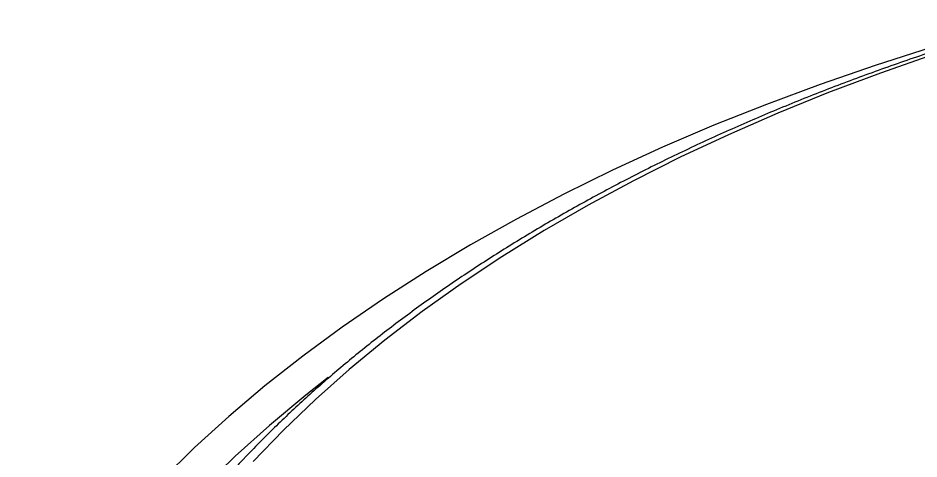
# Model space of a CAD drawing. Header units: millimetres. Extents: x 118006 to 124636, y -130611 to -125922.
# Drawn here: x 122297.4 to 122415.7, y -127404.6 to -127346.7 of the extents above; entities that cross this region are included whole.
import ezdxf

# ---------------------------------------------------------------- set-up
doc = ezdxf.new("R2010")
doc.units = ezdxf.units.MM
doc.header["$LTSCALE"] = 13
doc.layers.add('几何体', color=7, linetype='Continuous')

msp = doc.modelspace()

# ---------------------------------------------------------------- linework, layer by layer
at = {"layer": '几何体', "flags": 128}
for points in [[(122430.99, -127346.74), (122424.8, -127348.43), (122417.31, -127350.63), (122409.96, -127352.97), (122402.75, -127355.45), (122395.69, -127358.07), (122388.78, -127360.82), (122382.03, -127363.71), (122375.46, -127366.72), (122369.06, -127369.86), (122362.85, -127373.12), (122356.83, -127376.5), (122351.01, -127379.99), (122345.39, -127383.59), (122339.99, -127387.3), (122334.8, -127391.11), (122329.83, -127395.02), (122325.1, -127399.02), (122320.59, -127403.11), (122316.33, -127407.29)], [(122431.07, -127347.37), (122424.74, -127349.25), (122417.63, -127351.54), (122410.66, -127353.96), (122403.84, -127356.53), (122397.17, -127359.22), (122390.68, -127362.06), (122384.35, -127365.02), (122378.21, -127368.1), (122372.26, -127371.3), (122366.5, -127374.63), (122360.95, -127378.06), (122355.61, -127381.61), (122350.48, -127385.26), (122345.58, -127389.01), (122340.9, -127392.86), (122336.46, -127396.79), (122332.26, -127400.82), (122328.3, -127404.92)], [(122338.13, -127393.93), (122335.19, -127396.25), (122330.45, -127400.21), (122325.94, -127404.26), (122321.68, -127408.4)]]:
    msp.add_lwpolyline(points, dxfattribs=at)
at = {"layer": '几何体'}
msp.add_open_spline([(122431.03, -127347.02), (122430.21, -127347.25), (122427.06, -127348.12), (122421.69, -127349.78), (122414.92, -127351.99), (122408.28, -127354.35), (122401.78, -127356.82), (122395.41, -127359.43), (122389.2, -127362.15), (122383.13, -127364.99), (122377.23, -127367.95), (122371.49, -127371.02), (122365.93, -127374.2), (122360.54, -127377.49), (122355.34, -127380.88), (122350.33, -127384.37), (122345.52, -127387.96), (122340.9, -127391.64), (122336.5, -127395.41), (122332.31, -127399.26), (122328.33, -127403.2), (122324.58, -127407.21), (122321.05, -127411.3), (122317.75, -127415.45), (122314.69, -127419.67), (122311.86, -127423.95), (122309.28, -127428.28), (122306.94, -127432.65), (122304.84, -127437.07), (122303, -127441.52), (122301.4, -127446.01), (122300.06, -127450.52), (122298.97, -127455.06), (122298.14, -127459.61), (122297.61, -127463.44), (122297.46, -127465.75), (122297.41, -127466.54)], degree=3, knots=[0, 0, 0, 0, 0.010621, 0.041142, 0.071669, 0.102201, 0.132739, 0.163283, 0.193832, 0.224387, 0.254947, 0.285513, 0.316082, 0.346655, 0.377231, 0.407808, 0.438383, 0.468955, 0.499521, 0.530077, 0.56062, 0.591146, 0.621649, 0.652126, 0.68257, 0.712976, 0.74334, 0.773657, 0.803923, 0.834135, 0.864293, 0.894397, 0.92445, 0.954457, 0.984425, 1, 1, 1, 1], dxfattribs=at)

doc.saveas('drawing.dxf')
